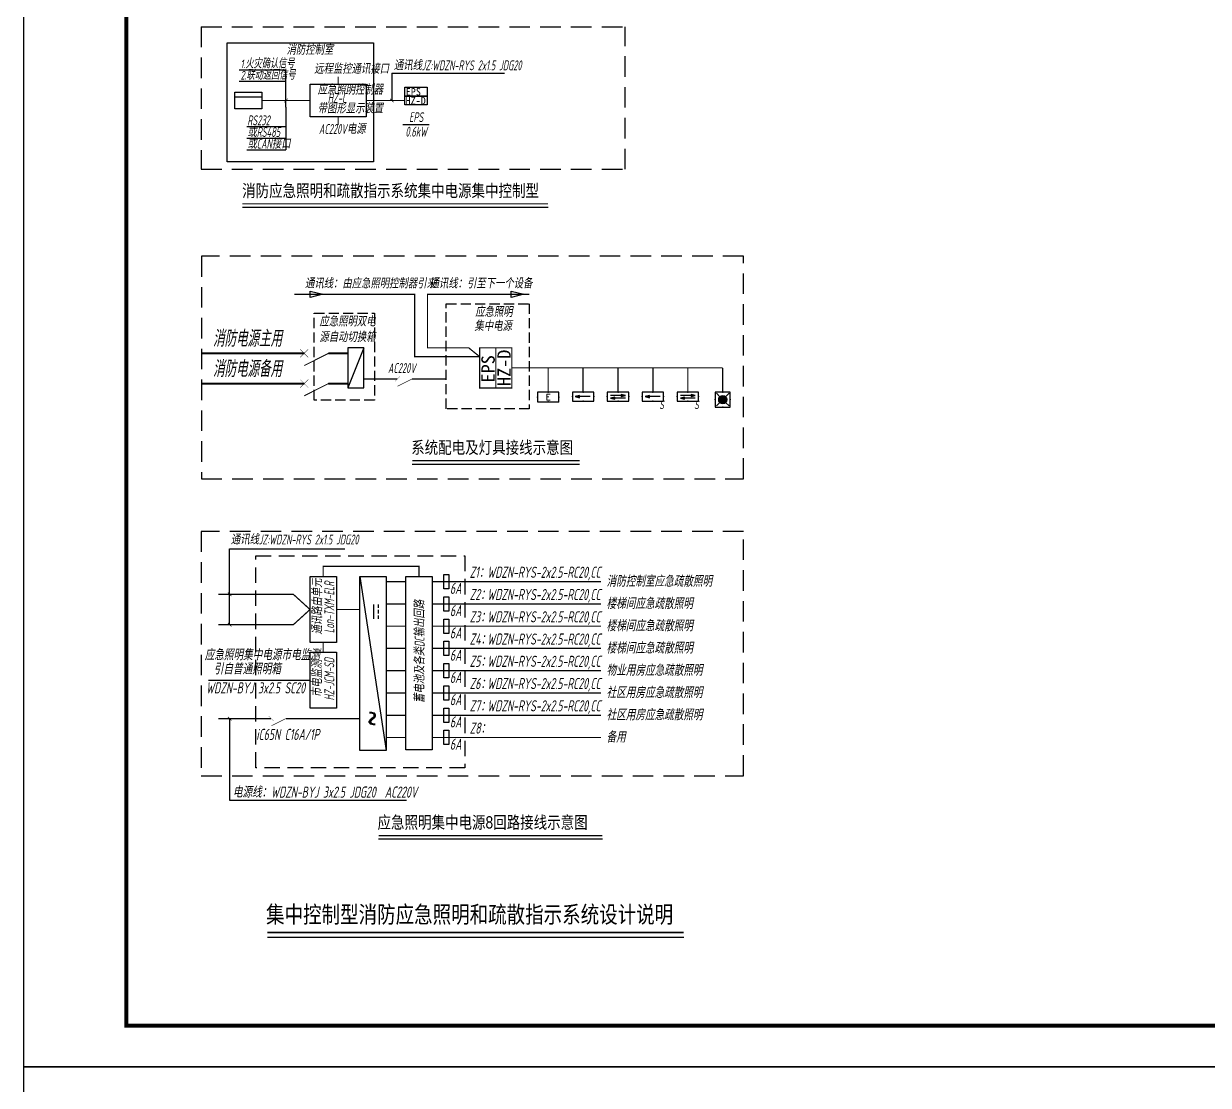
# Model space of a CAD drawing. Extents: x 491024 to 1725648, y 860327 to 1705161.
# Drawn here: x 550815 to 579644, y 1087358 to 1113194 of the extents above; entities that cross this region are included whole.
import ezdxf
from ezdxf.enums import TextEntityAlignment as Align

# ---------------------------------------------------------------- set-up
doc = ezdxf.new("R2010")
doc.units = 0
doc.header["$LTSCALE"] = 1000
doc.header["$MEASUREMENT"] = 0
for name, pattern in [('DASH', [0.35, 0.25, -0.1]), ('DASH4', [0.1875, 0.125, -0.0625]), ('DASHDOT', [1, 0.5, -0.25, 0, -0.25]), ('DASHED', [0.75, 0.5, -0.25])]:
    doc.linetypes.add(name, pattern=pattern)
for name, color, linetype in [('!!电气', 1, 'Continuous'), ('DIM-照明', 3, 'Continuous'), ('ECS', 7, 'Continuous'), ('EQUIP-照明', 3, 'Continuous'), ('EQUIP-箱柜', 3, 'Continuous'), ('WIRE-照明', 2, 'Continuous'), ('图框', 140, 'Continuous'), ('电气文字标注', 6, 'Continuous')]:
    doc.layers.add(name, color=color, linetype=linetype)
doc.styles.add('_TEL_DIM', font='SIMPLEX', dxfattribs={"width": 0.8, "height": 3.5, "bigfont": 'HZTXT'})
doc.styles.add('CCDI_T0G_01', font='arial.ttf')
doc.styles.add('FFDI-TEXT', font='gbeitc.shx', dxfattribs={"width": 0.8, "height": 4.5, "bigfont": 'hztxt.shx'})
doc.styles.add('HZ', font='rs.shx', dxfattribs={"width": 0.8, "bigfont": 'hztxt.shx'})
doc.styles.add('HZTXT', font='gbeitc.shx', dxfattribs={"width": 0.8, "height": 400, "bigfont": 'hztxt.shx'})
doc.styles.add('宋体', font='', dxfattribs={"height": 50})
doc.styles.get('宋体').set_extended_font_data('SimSun')

# ---------------------------------------------------------------- blocks, each defined once
blk = doc.blocks.new('1107AA')
at = {"color": 3, "linetype": 'Continuous'}
for points, const_width in [([(0, -7.5), (-3.79, 0)], 0.3), ([(-1.25, 1.25), (1.25, -1.25)], 0.1), ([(1.25, 1.25), (-1.25, -1.25)], 0.1)]:
    blk.add_lwpolyline(points, dxfattribs=dict(at, const_width=const_width))
blk = doc.blocks.new('$equip$00002534')
for p, q in [((-0.72, 0.66), (-0.72, 0)), ((0.72, 0.66), (-0.72, 0.66)), ((-0.72, 0), (0.72, 0)), ((0.72, 0), (0.72, 0.66))]:
    blk.add_line(p, q)
at = {"const_width": 0.04}
blk.add_lwpolyline([(-0.72, 0.66), (-0.72, 0), (0.72, 0), (0.72, 0.66), (-0.72, 0.66), (-0.72, 0)], dxfattribs=at)
for p in [(-0.72, 0.33), (0, 0.66), (0, 0), (0.72, 0.33)]:
    blk.add_point(p)
at = {"color": 7, "style": '_TEL_DIM'}
blk.add_attdef('$TEXT$', text='', height=0.4, dxfattribs=at).set_placement((0, 0.33), align=Align.MIDDLE_CENTER)
at = {"color": 7, "style": '_TEL_DIM', "flags": 1}
blk.add_attdef('A', text='', height=0.00002, dxfattribs=at).set_placement((0, 0), align=Align.MIDDLE_CENTER)
blk = doc.blocks.new('$equip$00002540')
blk.add_hatch(color=256).paths.add_polyline_path([(0.24, 0.372), (0.24, 0.228), (0.528, 0.3)])
for p, q in [((-0.72, 0.6), (-0.72, 0)), ((0.72, 0.6), (-0.72, 0.6)), ((-0.72, 0), (0.72, 0)), ((0.24, 0.372), (0.24, 0.228)), ((0.528, 0.3), (0.24, 0.372)), ((0.24, 0.228), (0.528, 0.3)), ((0.72, 0), (0.72, 0.6))]:
    blk.add_line(p, q)
at = {"color": 7}
blk.add_line((-0.48, 0.3), (0.48, 0.3), dxfattribs=at)
at = {"const_width": 0.04}
blk.add_lwpolyline([(-0.72, 0.6), (-0.72, 0), (0.72, 0), (0.72, 0.6), (-0.72, 0.6), (-0.72, 0)], dxfattribs=at)
for p in [(-0.72, 0.3), (0, 0.6), (0, 0), (0.72, 0.3)]:
    blk.add_point(p)
at = {"color": 7, "style": '_TEL_DIM', "flags": 1}
blk.add_attdef('A', text='', height=0.00002, dxfattribs=at).set_placement((0, 0), align=Align.MIDDLE_CENTER)
blk = doc.blocks.new('$equip$00002542')
h = blk.add_hatch(color=256)
h.paths.add_polyline_path([(-0.215, 0.29), (-0.503, 0.218), (-0.215, 0.218)])
h.paths.add_polyline_path([(-0.215, 0.218), (-0.503, 0.218), (-0.215, 0.146)])
h.paths.add_polyline_path([(0.215, 0.472), (0.215, 0.328), (0.503, 0.4)])
for p, q in [((-0.72, 0.6), (-0.72, 0)), ((0.72, 0.6), (-0.72, 0.6)), ((-0.72, 0), (0.72, 0)), ((-0.215, 0.29), (-0.503, 0.218)), ((-0.503, 0.218), (-0.215, 0.146)), ((-0.215, 0.146), (-0.215, 0.29)), ((0.215, 0.472), (0.215, 0.328)), ((0.503, 0.4), (0.215, 0.472)), ((0.215, 0.328), (0.503, 0.4)), ((0.72, 0), (0.72, 0.6))]:
    blk.add_line(p, q)
at = {"color": 7}
for p, q in [((-0.505, 0.4), (0.455, 0.4)), ((-0.503, 0.218), (0.505, 0.218))]:
    blk.add_line(p, q, dxfattribs=at)
at = {"const_width": 0.04}
blk.add_lwpolyline([(-0.72, 0.6), (-0.72, 0), (0.72, 0), (0.72, 0.6), (-0.72, 0.6), (-0.72, 0)], dxfattribs=at)
for p in [(-0.72, 0.3), (0, 0.6), (0, 0), (0.72, 0.3)]:
    blk.add_point(p)
at = {"color": 7, "style": '_TEL_DIM', "flags": 1}
blk.add_attdef('A', text='', height=0.00002, dxfattribs=at).set_placement((0, 0), align=Align.MIDDLE_CENTER)
blk = doc.blocks.new('$equip$00002604')
blk.add_hatch(color=256).paths.add_polyline_path([(0.275, 0.5, 1), (-0.274, 0.5, 1)])
for p, q in [((-0.429, 0.929), (-0.194, 0.694)), ((0.194, 0.694), (0.429, 0.929)), ((-0.429, 0.071), (-0.194, 0.306)), ((0.194, 0.306), (0.429, 0.071))]:
    blk.add_line(p, q)
at = {"const_width": 0.04}
blk.add_lwpolyline([(-0.5, 1), (-0.5, 0), (0.5, 0), (0.5, 1), (-0.5, 1), (-0.5, 0)], dxfattribs=at)
blk.add_lwpolyline([(-0.5, 1), (-0.5, 0), (0.5, 0), (0.5, 1)], close=True)
blk.add_circle((0, 0.5), 0.275)
for p in [(0, 1), (-0.5, 0.5), (0, 0), (0.5, 0.5)]:
    blk.add_point(p)
at = {"color": 7, "style": '_TEL_DIM', "flags": 1}
blk.add_attdef('A', text='', height=0.000025, dxfattribs=at).set_placement((0, 0), align=Align.MIDDLE_CENTER)

msp = doc.modelspace()

# ---------------------------------------------------------------- linework, layer by layer
at = {"layer": '!!电气'}
for points in [[(561043.5, 1099789.4), (561158.5, 1099789.4), (561158.5, 1099439.9), (561043.5, 1099439.9)], [(561043.5, 1099247.7), (561158.5, 1099247.7), (561158.5, 1098898.2), (561043.5, 1098898.2)], [(561043.5, 1098706.1), (561158.5, 1098706.1), (561158.5, 1098356.6), (561043.5, 1098356.6)], [(561043.5, 1098164.4), (561158.5, 1098164.4), (561158.5, 1097814.9), (561043.5, 1097814.9)], [(561043.5, 1097622.7), (561158.5, 1097622.7), (561158.5, 1097273.2), (561043.5, 1097273.2)], [(561043.5, 1097081.1), (561158.5, 1097081.1), (561158.5, 1096731.6), (561043.5, 1096731.6)], [(561043.5, 1096539.4), (561158.5, 1096539.4), (561158.5, 1096189.9), (561043.5, 1096189.9)], [(561043.5, 1095997.7), (561158.5, 1095997.7), (561158.5, 1095648.2), (561043.5, 1095648.2)]]:
    msp.add_lwpolyline(points, close=True, dxfattribs=at)
for p, q in [((555827.7, 1098569.4), (555827.7, 1100415.8)), ((555827.7, 1100415.8), (558628, 1100415.8)), ((555827.7, 1096282.9), (555827.7, 1094294.8)), ((555827.7, 1094294.8), (560129, 1094294.8))]:
    msp.add_line(p, q)
for points in [[(555768.5, 1112725.4), (559327, 1112725.4), (559327, 1109830.9), (555768.5, 1109830.9)], [(557788.4, 1111723.3), (559149, 1111723.3), (559149, 1110926.8), (557788.4, 1110926.8)]]:
    msp.add_lwpolyline(points, close=True)
at = {"linetype": 'DASH'}
for points in [[(561099.6, 1106380.3), (563119.2, 1106380.3), (563119.2, 1103824.1), (561099.6, 1103824.1)], [(557887.1, 1106148.7), (559348.8, 1106148.7), (559348.8, 1104032.4), (557887.1, 1104032.4)]]:
    msp.add_lwpolyline(points, close=True, dxfattribs=at)
at = {"const_width": 15}
msp.add_lwpolyline([(555785.1, 1096325.5), (555870.2, 1096240.4)], dxfattribs=at)
at = {"layer": 'DIM-照明', "color": 253, "linetype": 'DASHED'}
for p, q in [((555134.1, 1113119.6), (565456.4, 1113119.6)), ((555134.1, 1113119.6), (555134.1, 1109650.7)), ((565456.4, 1109650.7), (565456.4, 1113119.6)), ((555134.1, 1109650.7), (565456.4, 1109650.7)), ((555134.1, 1109650.7), (565456.4, 1109650.7))]:
    msp.add_line(p, q, dxfattribs=at)
at = {"layer": 'DIM-照明'}
for p, q in [((559774.9, 1111986.2), (559774.9, 1111325.1)), ((559774.9, 1111986.2), (562514.4, 1111986.2)), ((556243.8, 1110691.7), (557198.6, 1110691.7)), ((560043.2, 1110739.1), (560684.7, 1110739.1)), ((556243.8, 1110407.5), (557198.6, 1110407.5)), ((556243.8, 1110123.4), (557198.6, 1110123.4)), ((556139.3, 1108726.4), (563577.8, 1108726.4)), ((557785.1, 1106534), (557785.1, 1106685.2)), ((557785.1, 1106685.2), (558098.6, 1106609.6)), ((558098.6, 1106609.6), (557785.1, 1106534)), ((562676.2, 1106534), (562676.2, 1106685.2)), ((562676.2, 1106685.2), (562989.7, 1106609.6)), ((562989.7, 1106609.6), (562676.2, 1106534)), ((560269.2, 1102476.1), (564344, 1102476.1)), ((559450.6, 1093353.3), (564898.7, 1093353.3)), ((556747, 1090962.1), (566879.6, 1090962.1))]:
    msp.add_line(p, q, dxfattribs=at)
for points, const_width in [([(559732.3, 1111367.6), (559817.4, 1111282.5)], 15), ([(556139.3, 1108809.3), (563577.8, 1108809.3)], 30.1), ([(560269.2, 1102558.9), (564344, 1102558.9)], 30.1), ([(559450.6, 1093436.1), (564898.7, 1093436.1)], 30.1), ([(556747, 1091075.6), (566879.6, 1091075.6)], 41.3)]:
    msp.add_lwpolyline(points, dxfattribs=dict(at, const_width=const_width))
at = {"layer": 'DIM-照明', "color": 3, "linetype": 'DASHDOT', "ltscale": 0.6, "const_width": 30.1}
msp.add_lwpolyline([(559149, 1111325.1), (560088.7, 1111325.1)], dxfattribs=at)
at = {"layer": 'DIM-照明', "color": 253, "linetype": 'DASHED'}
for points in [[(555139.5, 1102116.5), (568332.7, 1102116.5), (568332.7, 1107533.2), (555139.5, 1107533.2)], [(555135.5, 1094893.1), (568332.7, 1094893.1), (568332.7, 1100837.8), (555135.5, 1100837.8)]]:
    msp.add_lwpolyline(points, close=True, dxfattribs=at)
at = {"layer": 'DIM-照明', "color": 3, "linetype": 'DASHDOT', "const_width": 30.1}
for points in [[(557403.2, 1106609.6), (560328.6, 1106609.6), (560328.6, 1105087.9), (561914.4, 1105087.9)], [(561914.4, 1105087.9), (561644.9, 1105305.9), (560642.9, 1105305.9), (560642.9, 1106609.6), (563119.2, 1106609.6)], [(558103.8, 1099736.8), (558103.8, 1099985.9), (560433.6, 1099985.9), (560433.6, 1099736.8)], [(555549.1, 1099305.1), (557379.2, 1099305.1), (557783.5, 1098937.3)], [(555549.1, 1098569.4), (557379.2, 1098569.4), (557783.5, 1098937.3)], [(558103.8, 1098137.7), (558103.8, 1097898.9)]]:
    msp.add_lwpolyline(points, dxfattribs=at)
at = {"layer": 'DIM-照明', "color": 3, "linetype": 'Continuous', "const_width": 30.1}
for points in [[(561914.4, 1104330.9), (561914.4, 1105305.9), (562304.4, 1105305.9), (562304.4, 1104330.9)], [(562304.4, 1104330.9), (562304.4, 1105305.9), (562694.4, 1105305.9), (562694.4, 1104330.9)]]:
    msp.add_lwpolyline(points, close=True, dxfattribs=at)
at = {"layer": 'DIM-照明', "color": 3, "linetype": 'Continuous'}
for points, const_width in [([(555139.5, 1105172.1), (557642, 1105172.1)], 49.9), ([(558231.9, 1105172.1), (558701.9, 1105172.1)], 49.9), ([(555139.5, 1104436.2), (557642, 1104436.2)], 49.9), ([(558231.9, 1104436.2), (558701.9, 1104436.2)], 49.9), ([(559091.9, 1104548.9), (559910.8, 1104548.9)], 30.1), ([(560265.8, 1104548.9), (561099.6, 1104548.9)], 30.1), ([(560113.3, 1099614.7), (559637.3, 1099614.7)], 30.1), ([(560113.3, 1099073), (559637.3, 1099073)], 30.1), ([(558424.2, 1098937.3), (558996.7, 1098937.3)], 30.1), ([(560113.3, 1098531.3), (559637.3, 1098531.3)], 30.1), ([(560113.3, 1097989.7), (559637.3, 1097989.7)], 30.1), ([(560113.3, 1097448), (559637.3, 1097448)], 30.1), ([(557783.5, 1097215.9), (555311.9, 1097215.9)], 30.1), ([(560113.3, 1096906.3), (559637.3, 1096906.3)], 30.1), ([(556837.6, 1096282.9), (555549.1, 1096282.9)], 30.1), ([(557194.9, 1096282.9), (558996.7, 1096282.9)], 30.1), ([(560113.3, 1096364.7), (559637.3, 1096364.7)], 30.1), ([(560113.3, 1095823), (559637.3, 1095823)], 30.1)]:
    msp.add_lwpolyline(points, dxfattribs=dict(at, const_width=const_width))
at = {"layer": 'DIM-照明', "color": 3, "linetype": 'DASH', "const_width": 30.1}
for points in [[(562694.4, 1104818.4), (567827.6, 1104818.4)], [(563579.6, 1104226.7), (563579.6, 1104818.4)], [(564429.2, 1104226.7), (564429.2, 1104818.4)], [(565278.8, 1104226.7), (565278.8, 1104818.4)], [(566128.4, 1104226.7), (566128.4, 1104818.4)], [(566978, 1104226.7), (566978, 1104818.4)], [(567827.6, 1104226.7), (567827.6, 1104818.4)], [(560753.9, 1099614.7), (564867.6, 1099614.7)], [(560753.9, 1099073), (564867.6, 1099073)], [(560753.9, 1098531.3), (564867.6, 1098531.3)], [(560753.9, 1097989.7), (564867.6, 1097989.7)], [(560753.9, 1097448), (564867.6, 1097448)], [(560753.9, 1096906.3), (564867.6, 1096906.3)], [(560753.9, 1096364.7), (564867.6, 1096364.7)], [(560753.9, 1095823), (564867.6, 1095823)]]:
    msp.add_lwpolyline(points, dxfattribs=at)
at = {"layer": 'DIM-照明', "color": 3, "linetype": 'DASH4', "ltscale": 3}
msp.add_lwpolyline([(561550.6, 1095088), (556464.8, 1095088), (556464.8, 1100244), (561550.6, 1100244)], close=True, dxfattribs=at)
at = {"layer": 'DIM-照明', "color": 6, "const_width": 15}
for points in [[(555785.1, 1099347.7), (555870.2, 1099262.6)], [(555785.1, 1098611.9), (555870.2, 1098526.8)]]:
    msp.add_lwpolyline(points, dxfattribs=at)
at = {"layer": 'EQUIP-照明', "color": 4, "linetype": 'Continuous'}
msp.add_line((558996.7, 1099736.8), (559637.3, 1095504), dxfattribs=at)
at = {"layer": 'EQUIP-照明', "color": 3, "linetype": 'Continuous'}
for p, q in [((559338.4, 1098706.6), (559338.4, 1099062)), ((559447, 1098979.2), (559447, 1099062)), ((559447, 1098842.9), (559447, 1098925.7)), ((559447, 1098706.6), (559447, 1098789.4))]:
    msp.add_line(p, q, dxfattribs=at)
at = {"layer": 'EQUIP-照明', "color": 4, "linetype": 'Continuous'}
for points in [[(557783.5, 1099736.8), (558424.2, 1099736.8), (558424.2, 1098137.7), (557783.5, 1098137.7)], [(558996.7, 1099736.8), (559637.3, 1099736.8), (559637.3, 1095504), (558996.7, 1095504)], [(560113.3, 1099736.8), (560753.9, 1099736.8), (560753.9, 1095521), (560113.3, 1095521)], [(557783.5, 1097898.9), (558424.2, 1097898.9), (558424.2, 1096532.8), (557783.5, 1096532.8)]]:
    msp.add_lwpolyline(points, close=True, dxfattribs=at)
at = {"layer": 'EQUIP-箱柜'}
msp.add_line((559091.9, 1105305.9), (558701.9, 1104330.9), dxfattribs=at)
for points in [[(560088.7, 1111650.1), (560630.4, 1111650.1), (560630.4, 1111433.4), (560088.7, 1111433.4)], [(560088.7, 1111433.4), (560630.4, 1111433.4), (560630.4, 1111216.7), (560088.7, 1111216.7)], [(559091.9, 1105305.9), (558701.9, 1105305.9), (558701.9, 1104330.9), (559091.9, 1104330.9)]]:
    msp.add_lwpolyline(points, close=True, dxfattribs=at)
at = {"layer": 'WIRE-照明', "color": 7}
for p, q in [((557198.6, 1112067.1), (556060.6, 1112067.1)), ((557198.6, 1111160.6), (557198.6, 1112067.1)), ((557198.6, 1111786.6), (556060.6, 1111786.6)), ((555955.2, 1111414.7), (556608.8, 1111414.7)), ((557198.6, 1111160.6), (557198.6, 1110123.7))]:
    msp.add_line(p, q, dxfattribs=at)
at = {"layer": 'WIRE-照明', "const_width": 24.1}
for points in [[(558468.7, 1111723.3), (558468.7, 1111907.4)], [(557788.4, 1111325.1), (556608.8, 1111325.1)], [(558468.7, 1110926.8), (558468.7, 1110727.4)]]:
    msp.add_lwpolyline(points, dxfattribs=at)
at = {"layer": 'WIRE-照明', "color": 7}
msp.add_lwpolyline([(555955.2, 1111524.5), (556608.8, 1111524.5), (556608.8, 1111125.7), (555955.2, 1111125.7)], close=True, dxfattribs=at)
at = {"layer": 'WIRE-照明', "color": 7, "const_width": 12}
msp.add_lwpolyline([(557246.5, 1111373), (557150.7, 1111277.2)], dxfattribs=at)
at = {"layer": '图框'}
for points in [[(550815, 1129764.5), (610214.8, 1129764.5), (610214.8, 1087810.2), (550815, 1087810.2)], [(550815, 1087810.2), (610214.8, 1087810.2), (610214.8, 1045856), (550815, 1045856)]]:
    msp.add_lwpolyline(points, close=True, dxfattribs=at)
at = {"layer": '图框', "const_width": 100}
msp.add_lwpolyline([(553315, 1088810.2), (609215, 1088810.2), (609215, 1128810.2), (553315, 1128810.2)], close=True, dxfattribs=at)

# ---------------------------------------------------------------- block references
at = {"layer": 'DIM-照明', "linetype": 'Continuous', "rotation": 90}
for p, xscale, yscale, zscale in [((557642, 1105172.1), 78.65151834487915, 78.65151834487915, 78.65151834487915), ((557642, 1104436.2), 78.65151834487915, 78.65151834487915, 78.65151834487915), ((559910.8, 1104548.9), 47.33656196673473, 47.33656196673473, 47.33656196673473), ((556839.9, 1096282.9), 47.33656196673473, 47.33656196673473, 47.33656196673473)]:
    msp.add_blockref('1107AA', p, dxfattribs=dict(at, xscale=xscale, yscale=yscale, zscale=zscale))
at = {"layer": 'EQUIP-照明'}
ref = msp.add_blockref('$equip$00002534', (563579.6, 1104226.7), dxfattribs=dict(at, xscale=361.1111111104256, yscale=361.1111111104256, zscale=361.1111111104256, rotation=180))
ref.add_attrib('$TEXT$', 'E', dxfattribs={"layer": '0', "color": 7, "height": 144.4, "style": '_TEL_DIM'}).set_placement((563579.6, 1104107.5), align=Align.MIDDLE_CENTER)
at = {"layer": 'EQUIP-照明', "xscale": 361.1111111104256, "yscale": 361.1111111104256, "zscale": 361.1111111104256, "rotation": 180}
for name, p in [('$equip$00002540', (564429.2, 1104226.7)), ('$equip$00002542', (565278.8, 1104226.7)), ('$equip$00002540', (566128.4, 1104226.7)), ('$equip$00002542', (566978, 1104226.7)), ('$equip$00002604', (567827.6, 1104226.7))]:
    msp.add_blockref(name, p, dxfattribs=at)

# ---------------------------------------------------------------- texts
at = {"layer": 'DIM-照明', "style": 'HZTXT', "width": 0.7}
for s, height, p in [('消防控制室', 240.74, (557209.6, 1112438.7)), ('1.火灾确认信号', 210.65, (556094.8, 1112111.4)), ('远程监控通讯接口', 240.74, (557882.3, 1111975)), ('通讯线JZ:WDZN-RYS 2x1.5 JDG20', 240.741, (559819.8, 1112060.2)), ('2.联动返回信号', 210.65, (556094.8, 1111834.1)), ('应急照明控制器', 240.74, (557965.7, 1111468.6)), ('HZ-C', 240.74, (558214.1, 1111265.1)), ('带图形显示装置', 240.74, (557967.8, 1111010.7)), ('RS232', 240.74, (556258.5, 1110721.4)), ('或RS485', 240.74, (556258.5, 1110437.3)), ('AC220V电源', 240.74, (558000.8, 1110511.4)), ('或CAN接口', 240.74, (556258.5, 1110153.2)), ('通讯线：由应急照明控制器引来', 240.741, (557657.8, 1106753.1)), ('通讯线：引至下一个设备', 240.741, (560689.6, 1106753.1)), ('应急照明', 240.74, (561800.7, 1106058.9)), ('应急照明双电', 240.74, (558009.9, 1105827.4)), ('集中电源', 240.74, (561782.3, 1105716.3)), ('消防电源主用', 400, (555417.6, 1105330.5)), ('源自动切换箱', 240.74, (558009.9, 1105447.4)), ('消防电源备用', 400, (555417.6, 1104594.6)), ('AC220V', 240.74, (559680.3, 1104692.6)), ('通讯线JZ:WDZN-RYS 2x1.5 JDG20', 240.741, (555853.7, 1100520.7))]:
    msp.add_text(s, height=height, dxfattribs=at).set_placement(p)
for s, p in [('EPS', (560367.8, 1110798.6)), ('0.6kW', (560367.8, 1110446.1))]:
    msp.add_text(s, height=240.74, dxfattribs=at).set_placement(p, align=Align.CENTER)
at = {"layer": 'DIM-照明', "color": 7, "linetype": 'Continuous', "style": 'FFDI-TEXT', "width": 0.75}
for s, height, p in [('S', 210.6, (566281.3, 1103814.7)), ('S', 210.6, (567130.9, 1103814.7)), ('Z1：', 270.83, (561667.4, 1099708)), ('WDZN-RYS-2x2.5-RC20,CC', 270.833, (562096.8, 1099708)), ('6A', 270.83, (561189.5, 1099316.7)), ('消防控制室应急疏散照明', 270.833, (564996.1, 1099490.9)), ('Z2：', 270.83, (561667.4, 1099166.3)), ('WDZN-RYS-2x2.5-RC20,CC', 270.833, (562096.8, 1099166.3)), ('6A', 270.83, (561189.5, 1098775.1)), ('楼梯间应急疏散照明', 270.83, (564996.1, 1098949.2)), ('Z3：', 270.83, (561667.4, 1098624.7)), ('WDZN-RYS-2x2.5-RC20,CC', 270.833, (562096.8, 1098624.7)), ('楼梯间应急疏散照明', 270.83, (564996.1, 1098407.6)), ('6A', 270.83, (561189.5, 1098233.4)), ('Z4：', 270.83, (561667.4, 1098083)), ('WDZN-RYS-2x2.5-RC20,CC', 270.833, (562096.8, 1098083)), ('楼梯间应急疏散照明', 270.83, (564996.1, 1097865.9)), ('应急照明集中电源市电监测', 270.833, (555216, 1097701.7)), ('6A', 270.83, (561189.5, 1097691.7)), ('引自普通照明箱', 270.83, (555435.5, 1097356.6)), ('Z5：', 270.83, (561667.4, 1097541.3)), ('WDZN-RYS-2x2.5-RC20,CC', 270.833, (562096.8, 1097541.3)), ('物业用房应急疏散照明', 270.83, (564996.1, 1097324.2)), ('6A', 270.83, (561189.5, 1097150.1)), ('Z6：', 270.83, (561667.4, 1096999.7)), ('WDZN-RYS-2x2.5-RC20,CC', 270.833, (562096.8, 1096999.7)), ('WDZN-BYJ 3x2.5 SC20', 270.833, (555255, 1096894)), ('社区用房应急疏散照明', 270.83, (564996.1, 1096782.6)), ('6A', 270.83, (561189.5, 1096608.4)), ('Z7：', 270.83, (561667.4, 1096458)), ('WDZN-RYS-2x2.5-RC20,CC', 270.833, (562096.8, 1096458)), ('社区用房应急疏散照明', 270.83, (564996.1, 1096240.9)), ('6A', 270.83, (561189.5, 1096066.7)), ('Z8：', 270.83, (561667.4, 1095916.3)), ('iC65N C16A/1P', 270.833, (556475.9, 1095762.2)), ('备用', 270.83, (564996.1, 1095699.2)), ('6A', 270.83, (561189.5, 1095525.1)), ('电源线：WDZN-BYJ 3x2.5 JDG20  AC220V', 270.833, (555901.1, 1094358.9))]:
    msp.add_text(s, height=height, rotation=0, dxfattribs=at).set_placement(p)
at = {"layer": 'DIM-照明', "style": 'HZTXT', "width": 0.7}
for s, height, p in [('Lon-TXM-ELR', 240.741, (558373.7, 1098364.7)), ('通讯路由单元', 240.74, (558081.3, 1098323.1)), ('蓄电池及各类DC输出回路', 240.741, (560569.6, 1096660.6)), ('HZ-JCM-SD', 240.74, (558373.7, 1096725.6)), ('市电监测', 240.74, (558075.8, 1096802.8))]:
    msp.add_text(s, height=height, rotation=90, dxfattribs=at).set_placement(p)
at = {"layer": 'ECS', "color": 7, "style": 'CCDI_T0G_01', "width": 0.8}
for s, height, p in [('消防应急照明和疏散指示系统集中电源集中控制型', 300.926, (556131.2, 1108980.1)), ('系统配电及灯具接线示意图', 300.926, (560245.1, 1102729.7)), ('应急照明集中电源8回路接线示意图', 300.926, (559426.6, 1093606.9)), ('集中控制型消防应急照明和疏散指示系统设计说明', 412.703, (556714, 1091309.9))]:
    msp.add_text(s, height=height, dxfattribs=at).set_placement(p)
at = {"layer": 'EQUIP-照明', "color": 4, "style": 'HZ', "width": 0.75}
msp.add_text('~', height=481.5, rotation=90, dxfattribs=at).set_placement((559509.6, 1096096.5))
at = {"layer": '电气文字标注', "color": 7, "style": '宋体'}
for s, p in [('HZ-D', (560109.9, 1111231.3)), ('EPS', (560112.4, 1111447.9))]:
    msp.add_text(s, height=180.56, dxfattribs=at).set_placement(p)
for s, p in [('EPS', (562278.3, 1104463.1)), ('HZ-D', (562668.3, 1104376.6))]:
    msp.add_text(s, height=325, rotation=90, dxfattribs=at).set_placement(p)

doc.saveas('drawing.dxf')
